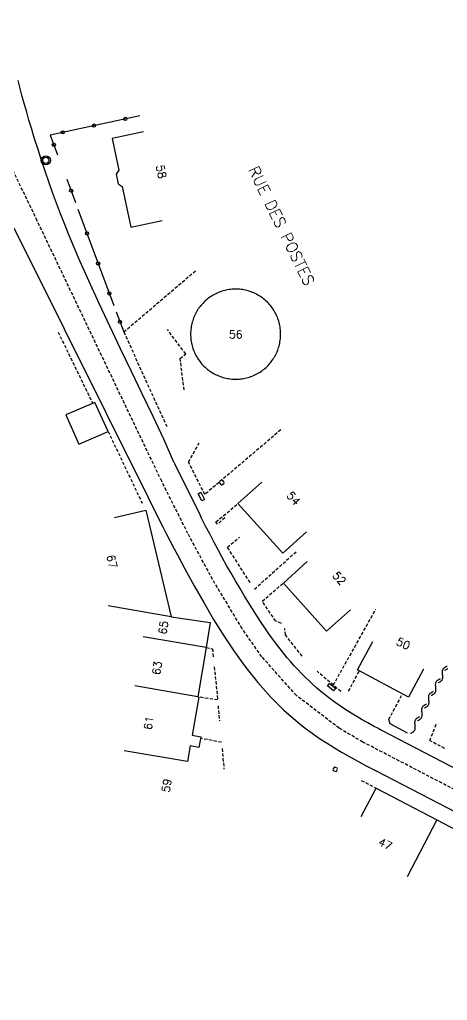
# Model space of a CAD drawing. Header units: millimetres. Extents: x 111999 to 113000, y 130000 to 131000.
# Drawn here: x 112233 to 112299.9, y 130718.6 to 130871.8 of the extents above; entities that cross this region are included whole.
import ezdxf
from ezdxf.enums import TextEntityAlignment as Align

# ---------------------------------------------------------------- set-up
doc = ezdxf.new("R2010")
doc.units = ezdxf.units.MM
doc.linetypes.add('DASHED', pattern=[0.75, 0.5, -0.25])
for name, color, linetype in [('W0001', 6, 'DASHED'), ('W0008', 7, 'CONTINUOUS'), ('W0100', 7, 'CONTINUOUS'), ('W0112', 1, 'DASHED'), ('W0310', 3, 'CONTINUOUS'), ('W0322', 7, 'CONTINUOUS'), ('W0420', 7, 'CONTINUOUS'), ('W0471', 7, 'CONTINUOUS'), ('W0989', 7, 'CONTINUOUS'), ('W0991', 7, 'CONTINUOUS'), ('W1102', 7, 'CONTINUOUS')]:
    doc.layers.add(name, color=color, linetype=linetype)
doc.styles.get("Standard").update_dxf_attribs({"font": 'romans.shx', "width": 0.85})

msp = doc.modelspace()

# ---------------------------------------------------------------- linework, layer by layer
at = {"layer": 'W0001'}
msp.add_lwpolyline([(112392.73, 130554.25), (112395.04, 130576.34), (112394.35, 130583.61), (112370.95, 130715.27), (112286.64, 130758.95), (112282.95, 130761.11), (112276.27, 130766.22), (112270.86, 130772.28), (112267.79, 130776.66), (112263.16, 130784.36), (112259.31, 130791.52), (112255.21, 130799.69), (112235.75, 130840.39), (112221.2, 130870.65), (112218.48, 130903.62), (112190.9, 130918.82)], dxfattribs=at)
at = {"layer": 'W0008'}
for points in [[(112312.51, 130748.88), (112289.6, 130760.77), (112289.56, 130760.79), (112289.52, 130760.81), (112289.48, 130760.84), (112289.44, 130760.86), (112289.4, 130760.88), (112289.35, 130760.9), (112289.31, 130760.92), (112289.27, 130760.95), (112289.23, 130760.97), (112289.19, 130760.99), (112289.19, 130760.99), (112288.3, 130761.45), (112287.42, 130761.93), (112286.55, 130762.42), (112285.7, 130762.93), (112284.84, 130763.45), (112283.99, 130763.98), (112283.16, 130764.54), (112282.34, 130765.11), (112281.54, 130765.7), (112280.75, 130766.31), (112280.11, 130766.84), (112279.48, 130767.38), (112278.85, 130767.93), (112278.24, 130768.5), (112277.65, 130769.08), (112277.06, 130769.66), (112276.48, 130770.27), (112275.92, 130770.88), (112275.37, 130771.5), (112274.83, 130772.13), (112274.83, 130772.13), (112274.09, 130773.04), (112273.37, 130773.96), (112272.66, 130774.89), (112271.98, 130775.84), (112271.31, 130776.8), (112270.66, 130777.77), (112270.02, 130778.76), (112269.4, 130779.74), (112268.78, 130780.73), (112268.17, 130781.73), (112267.45, 130782.94), (112266.74, 130784.14), (112266.05, 130785.34), (112265.36, 130786.55), (112264.68, 130787.77), (112264.01, 130789), (112263.35, 130790.23), (112262.71, 130791.46), (112262.07, 130792.7), (112261.45, 130793.95), (112261.45, 130793.95), (112261.42, 130794), (112261.4, 130794.05), (112261.38, 130794.09), (112261.35, 130794.14), (112261.33, 130794.19), (112261.3, 130794.23), (112261.28, 130794.28), (112261.26, 130794.34), (112261.23, 130794.38), (112261.21, 130794.43), (112257.34, 130802.23), (112257.32, 130802.27), (112257.3, 130802.32), (112257.28, 130802.37), (112257.26, 130802.41), (112257.24, 130802.46), (112257.22, 130802.51), (112257.2, 130802.55), (112257.17, 130802.61), (112257.16, 130802.66), (112257.13, 130802.7), (112257.13, 130802.7), (112255.52, 130806.27), (112253.87, 130809.81), (112252.18, 130813.34), (112250.48, 130816.87), (112248.78, 130820.39), (112247.09, 130823.91), (112245.42, 130827.45), (112243.8, 130831.01), (112242.22, 130834.59), (112240.7, 130838.2), (112240.05, 130839.84), (112239.4, 130841.48), (112238.77, 130843.14), (112238.16, 130844.8), (112237.56, 130846.47), (112236.98, 130848.14), (112236.42, 130849.82), (112235.88, 130851.51), (112235.34, 130853.2), (112234.83, 130854.89), (112234.83, 130854.89), (112234.46, 130856.12), (112234.1, 130857.36), (112233.76, 130858.59), (112233.41, 130859.83), (112233.08, 130861.07), (112232.76, 130862.32)], [(112232.09, 130839.3), (112239.95, 130823.49), (112253.08, 130797.16), (112253.09, 130797.12), (112253.11, 130797.09), (112253.12, 130797.06), (112253.14, 130797.03), (112253.16, 130797), (112253.17, 130796.97), (112253.19, 130796.94), (112253.2, 130796.91), (112253.22, 130796.87), (112253.23, 130796.84), (112253.78, 130795.75), (112254.33, 130794.66), (112254.88, 130793.58), (112255.43, 130792.49), (112255.98, 130791.41), (112256.55, 130790.34), (112257.11, 130789.26), (112257.68, 130788.18), (112258.26, 130787.1), (112258.84, 130786.02), (112258.84, 130786.02), (112260.28, 130783.37), (112261.77, 130780.73), (112263.3, 130778.12), (112264.91, 130775.55), (112266.59, 130773.03), (112268.36, 130770.6), (112270.23, 130768.27), (112272.2, 130766.04), (112274.3, 130763.95), (112276.54, 130761.99), (112277.62, 130761.14), (112278.74, 130760.32), (112279.88, 130759.53), (112281.05, 130758.77), (112282.23, 130758.04), (112283.43, 130757.33), (112284.64, 130756.63), (112285.86, 130755.96), (112287.09, 130755.3), (112288.32, 130754.66), (112288.36, 130754.64), (112288.41, 130754.62), (112288.45, 130754.59), (112288.49, 130754.57), (112288.53, 130754.55), (112288.58, 130754.52), (112288.62, 130754.5), (112288.66, 130754.48), (112288.71, 130754.45), (112288.75, 130754.43), (112309.65, 130743.6)], [(112293.66, 130760.34), (112290.91, 130761.8), (112290.7, 130762.48)]]:
    msp.add_lwpolyline(points, dxfattribs=at)
at = {"layer": 'W0100'}
for points in [[(112252.35, 130854.29), (112247.46, 130853.26), (112248.51, 130848.31), (112248.08, 130847.66), (112248.38, 130846.18), (112249.05, 130845.74), (112250.38, 130839.42), (112255.27, 130840.45)], [(112263.34, 130828.83), (112263.13, 130828.72), (112262.94, 130828.59), (112262.75, 130828.46), (112262.55, 130828.33), (112262.38, 130828.18), (112262.2, 130828.04), (112262.02, 130827.88), (112261.85, 130827.72), (112261.69, 130827.55), (112261.53, 130827.38), (112261.38, 130827.21), (112261.23, 130827.03), (112261.09, 130826.84), (112260.95, 130826.66), (112260.83, 130826.46), (112260.7, 130826.26), (112260.59, 130826.05), (112260.48, 130825.85), (112260.38, 130825.64), (112260.28, 130825.43), (112260.2, 130825.21), (112260.12, 130824.99), (112260.05, 130824.77), (112259.98, 130824.55), (112259.92, 130824.33), (112259.87, 130824.1), (112259.83, 130823.87), (112259.79, 130823.64), (112259.77, 130823.41), (112259.74, 130823.17), (112259.73, 130822.95), (112259.73, 130822.71), (112259.73, 130822.48), (112259.74, 130822.24), (112259.76, 130822.02), (112259.78, 130821.78), (112259.82, 130821.55), (112259.86, 130821.32), (112259.91, 130821.09), (112259.96, 130820.87), (112260.03, 130820.65), (112260.1, 130820.42), (112260.18, 130820.2), (112260.27, 130819.98), (112260.36, 130819.77), (112260.45, 130819.56), (112260.56, 130819.36), (112260.68, 130819.16), (112260.8, 130818.95), (112260.92, 130818.76), (112261.05, 130818.57), (112261.2, 130818.38), (112261.34, 130818.2), (112261.49, 130818.02), (112261.65, 130817.85), (112261.81, 130817.68), (112261.98, 130817.52), (112262.15, 130817.37), (112262.33, 130817.22), (112262.52, 130817.07), (112262.7, 130816.94), (112262.89, 130816.8), (112263.09, 130816.68), (112263.29, 130816.56), (112263.49, 130816.45), (112263.7, 130816.34), (112263.91, 130816.25), (112264.12, 130816.16), (112264.34, 130816.07), (112264.56, 130815.99), (112264.79, 130815.93), (112265.02, 130815.87), (112265.24, 130815.81), (112265.47, 130815.77), (112265.7, 130815.73), (112265.93, 130815.7), (112266.16, 130815.67), (112266.39, 130815.66), (112266.62, 130815.64), (112266.86, 130815.64), (112267.09, 130815.65), (112267.32, 130815.66), (112267.55, 130815.69), (112267.78, 130815.72), (112268.02, 130815.76), (112268.24, 130815.8), (112268.47, 130815.85), (112268.7, 130815.91), (112268.91, 130815.98), (112269.14, 130816.05), (112269.35, 130816.13), (112269.57, 130816.23), (112269.78, 130816.32), (112269.99, 130816.42), (112270.2, 130816.53), (112270.4, 130816.65), (112270.59, 130816.77), (112270.79, 130816.91), (112270.98, 130817.04), (112271.16, 130817.18), (112271.34, 130817.33), (112271.52, 130817.48), (112271.69, 130817.65), (112271.85, 130817.81), (112272.01, 130817.98), (112272.16, 130818.16), (112272.3, 130818.34), (112272.45, 130818.52), (112272.58, 130818.71), (112272.71, 130818.91), (112272.83, 130819.11), (112272.95, 130819.3), (112273.05, 130819.52), (112273.16, 130819.73), (112273.25, 130819.94), (112273.34, 130820.16), (112273.41, 130820.38), (112273.49, 130820.59), (112273.55, 130820.81), (112273.61, 130821.04), (112273.66, 130821.27), (112273.7, 130821.5), (112273.74, 130821.73), (112273.77, 130821.96), (112273.79, 130822.19), (112273.8, 130822.42), (112273.8, 130822.66), (112273.8, 130822.89), (112273.8, 130823.12), (112273.77, 130823.35), (112273.75, 130823.59), (112273.72, 130823.81), (112273.67, 130824.05), (112273.62, 130824.27), (112273.57, 130824.5), (112273.51, 130824.72), (112273.44, 130824.95), (112273.36, 130825.16), (112273.27, 130825.38), (112273.18, 130825.59), (112273.08, 130825.8), (112272.97, 130826.01), (112272.86, 130826.21), (112272.73, 130826.41), (112272.61, 130826.61), (112272.48, 130826.8), (112272.34, 130826.98), (112272.2, 130827.16), (112272.04, 130827.34), (112271.88, 130827.52), (112271.73, 130827.68), (112271.55, 130827.84), (112271.38, 130828), (112271.2, 130828.15), (112271.02, 130828.3), (112270.84, 130828.43), (112270.64, 130828.56), (112270.45, 130828.69), (112270.24, 130828.8), (112270.04, 130828.91), (112269.83, 130829.02), (112269.62, 130829.12), (112269.41, 130829.21), (112269.19, 130829.3), (112268.97, 130829.37), (112268.74, 130829.44), (112268.52, 130829.5), (112268.3, 130829.55), (112268.07, 130829.6), (112267.84, 130829.64), (112267.61, 130829.67), (112267.38, 130829.7), (112267.14, 130829.71), (112266.91, 130829.72), (112266.68, 130829.73), (112266.45, 130829.72), (112266.21, 130829.7), (112265.98, 130829.68), (112265.75, 130829.65), (112265.52, 130829.61), (112265.29, 130829.57), (112265.06, 130829.52), (112264.84, 130829.45), (112264.62, 130829.39), (112264.4, 130829.31), (112264.18, 130829.23), (112263.96, 130829.14), (112263.75, 130829.05), (112263.55, 130828.95), (112263.34, 130828.83)], [(112242.23, 130805.51), (112246.82, 130807.49), (112244.74, 130811.99), (112240.23, 130810.09), (112242.23, 130805.51)], [(112270.84, 130799.56), (112267.13, 130796.21), (112274.12, 130788.45), (112277.84, 130791.8)], [(112247.84, 130794.02), (112252.71, 130795.18), (112256.69, 130778.53), (112256.69, 130778.53), (112262.76, 130777.63), (112262.18, 130773.73), (112260.86, 130766.03), (112261, 130765.98), (112259.95, 130760.02), (112261.31, 130759.79), (112261.02, 130758.11), (112259.66, 130758.35), (112259.22, 130755.89), (112259.22, 130755.89)], [(112284.71, 130779.62), (112280.99, 130776.28), (112274.23, 130783.8), (112277.95, 130787.14)], [(112296.15, 130770.36), (112293.78, 130765.96), (112285.83, 130770.24), (112288.2, 130774.64)], [(112286.4, 130747.33), (112288.72, 130751.76), (112298.23, 130746.78), (112310.62, 130740.3), (112308.3, 130735.88)]]:
    msp.add_lwpolyline(points, dxfattribs=at)
at = {"layer": 'W0112'}
for points in [[(112249.28, 130823.04), (112260.7, 130832.76)], [(112258.71, 130813.97), (112258.71, 130813.97), (112258.09, 130818.9), (112258.97, 130819.59), (112256.09, 130823.41), (112256.09, 130823.41)], [(112239.01, 130823.01), (112244.42, 130811.86)], [(112249.28, 130823.04), (112256.05, 130808.1)], [(112246.82, 130807.49), (112252.15, 130796.29)], [(112273.82, 130807.73), (112264.17, 130799.53), (112261.95, 130797.63), (112259.4, 130802.7), (112261.08, 130805.7)], [(112265.02, 130799.48), (112264.62, 130799.93), (112264.17, 130799.53), (112264.58, 130799.08), (112265.02, 130799.48)], [(112265.07, 130793.98), (112263.94, 130793.02), (112263.69, 130793.34), (112267.13, 130796.21)], [(112269.04, 130783.88), (112265.48, 130789.4), (112267.38, 130790.97)], [(112269.71, 130782.84), (112276.4, 130788.85)], [(112273.95, 130777.49), (112273.03, 130777.86), (112270.93, 130780.95), (112274.23, 130783.8)], [(112282.04, 130767.86), (112288.68, 130779.69)], [(112277.16, 130772.37), (112274.55, 130775.69), (112274.46, 130776.7)], [(112262.18, 130773.73), (112263.16, 130773.52), (112263.27, 130772.27)], [(112263.43, 130770.69), (112263.95, 130765.53), (112263.95, 130765.53), (112261, 130765.98)], [(112283.23, 130766.86), (112279.5, 130770)], [(112284.41, 130766.9), (112286.12, 130770.08)], [(112290.7, 130762.48), (112292.84, 130766.46)], [(112264.01, 130764.62), (112264.24, 130762.29)], [(112299.47, 130757.95), (112297.12, 130759.17), (112298.15, 130761.78)], [(112264.56, 130758.92), (112261.27, 130759.52)], [(112264.66, 130757.92), (112264.94, 130754.72)], [(112281.93, 130754.56), (112282.46, 130754.29), (112282.74, 130754.82), (112282.2, 130755.1), (112281.93, 130754.56)], [(112286.41, 130752.95), (112288.72, 130751.76)]]:
    msp.add_lwpolyline(points, dxfattribs=at)
at = {"layer": 'W0310'}
for points in [[(112298.41, 130768.2), (112298.48, 130768.23), (112298.55, 130768.27), (112298.61, 130768.3), (112298.68, 130768.34), (112298.74, 130768.38), (112298.8, 130768.42), (112298.85, 130768.46), (112298.91, 130768.5), (112298.95, 130768.55), (112299, 130768.59), (112299.04, 130768.64), (112299.07, 130768.7), (112299.12, 130768.81), (112299.15, 130768.94), (112299.16, 130769.07), (112299.16, 130769.22), (112299.15, 130769.37), (112299.13, 130769.52), (112299.12, 130769.66), (112299.11, 130769.81), (112299.11, 130769.95), (112299.12, 130770.09), (112299.15, 130770.22), (112299.2, 130770.34), (112299.23, 130770.39), (112299.27, 130770.44), (112299.31, 130770.48), (112299.36, 130770.53), (112299.41, 130770.58), (112299.46, 130770.62), (112299.52, 130770.66), (112299.59, 130770.7), (112299.65, 130770.73), (112299.71, 130770.77), (112299.78, 130770.8), (112299.84, 130770.84)], [(112299.48, 130770.18), (112299.55, 130770.21), (112299.62, 130770.25), (112299.68, 130770.28), (112299.75, 130770.32), (112299.81, 130770.36), (112299.87, 130770.4), (112299.92, 130770.44)], [(112297.34, 130766.23), (112297.41, 130766.26), (112297.47, 130766.3), (112297.53, 130766.33), (112297.6, 130766.37), (112297.66, 130766.41), (112297.72, 130766.45), (112297.77, 130766.48), (112297.83, 130766.52), (112297.88, 130766.57), (112297.92, 130766.62), (112297.96, 130766.66), (112297.99, 130766.72), (112298.04, 130766.84), (112298.07, 130766.96), (112298.08, 130767.1), (112298.08, 130767.24), (112298.07, 130767.39), (112298.05, 130767.54), (112298.04, 130767.69), (112298.03, 130767.84), (112298.03, 130767.98), (112298.04, 130768.12), (112298.07, 130768.24), (112298.12, 130768.36), (112298.15, 130768.41), (112298.19, 130768.46), (112298.23, 130768.51), (112298.28, 130768.55), (112298.34, 130768.6), (112298.39, 130768.64), (112298.45, 130768.68), (112298.51, 130768.72), (112298.58, 130768.75), (112298.64, 130768.79), (112298.7, 130768.83), (112298.77, 130768.86)], [(112296.27, 130764.25), (112296.33, 130764.28), (112296.4, 130764.32), (112296.46, 130764.36), (112296.52, 130764.39), (112296.59, 130764.43), (112296.64, 130764.47), (112296.7, 130764.51), (112296.75, 130764.55), (112296.8, 130764.59), (112296.84, 130764.64), (112296.88, 130764.69), (112296.91, 130764.74), (112296.96, 130764.86), (112296.98, 130764.98), (112297, 130765.12), (112297, 130765.26), (112296.98, 130765.41), (112296.98, 130765.55), (112296.96, 130765.7), (112296.95, 130765.86), (112296.95, 130766), (112296.96, 130766.14), (112296.99, 130766.27), (112297.04, 130766.38), (112297.07, 130766.44), (112297.11, 130766.48), (112297.16, 130766.53), (112297.2, 130766.58), (112297.26, 130766.62), (112297.31, 130766.66), (112297.37, 130766.7), (112297.43, 130766.74), (112297.5, 130766.77), (112297.56, 130766.81), (112297.62, 130766.85), (112297.7, 130766.88)], [(112295.19, 130762.27), (112295.26, 130762.3), (112295.32, 130762.34), (112295.38, 130762.38), (112295.45, 130762.41), (112295.52, 130762.45), (112295.57, 130762.49), (112295.62, 130762.53), (112295.68, 130762.57), (112295.73, 130762.62), (112295.77, 130762.66), (112295.81, 130762.71), (112295.84, 130762.77), (112295.89, 130762.88), (112295.92, 130763.01), (112295.93, 130763.14), (112295.93, 130763.29), (112295.92, 130763.44), (112295.91, 130763.59), (112295.89, 130763.73), (112295.88, 130763.88), (112295.88, 130764.02), (112295.89, 130764.16), (112295.92, 130764.29), (112295.97, 130764.41), (112296, 130764.46), (112296.04, 130764.51), (112296.09, 130764.55), (112296.13, 130764.6), (112296.18, 130764.65), (112296.23, 130764.69), (112296.3, 130764.73), (112296.36, 130764.77), (112296.42, 130764.8), (112296.48, 130764.84), (112296.55, 130764.88), (112296.62, 130764.91)], [(112294.11, 130760.3), (112294.18, 130760.33), (112294.24, 130760.37), (112294.3, 130760.4), (112294.38, 130760.44), (112294.44, 130760.48), (112294.49, 130760.52), (112294.55, 130760.55), (112294.6, 130760.59), (112294.65, 130760.64), (112294.7, 130760.69), (112294.73, 130760.73), (112294.77, 130760.79), (112294.81, 130760.91), (112294.84, 130761.03), (112294.85, 130761.17), (112294.85, 130761.31), (112294.84, 130761.46), (112294.83, 130761.61), (112294.81, 130761.76), (112294.8, 130761.91), (112294.8, 130762.05), (112294.81, 130762.19), (112294.84, 130762.31), (112294.89, 130762.43), (112294.92, 130762.48), (112294.96, 130762.53), (112295.01, 130762.58), (112295.05, 130762.62), (112295.11, 130762.67), (112295.16, 130762.71), (112295.22, 130762.75), (112295.28, 130762.79), (112295.35, 130762.82), (112295.41, 130762.86), (112295.48, 130762.9), (112295.55, 130762.93)]]:
    msp.add_lwpolyline(points, dxfattribs=at)
at = {"layer": 'W0322'}
for points in [[(112251.79, 130856.81), (112237.78, 130853.8), (112238.94, 130850.71)], [(112240.36, 130846.92), (112241.72, 130843.27)], [(112242.12, 130842.2), (112247.72, 130827.18)], [(112248.09, 130826.16), (112249.28, 130823.04)]]:
    msp.add_lwpolyline(points, dxfattribs=at)
for centre, radius in [((112244.62, 130855.27), 0.252), ((112249.52, 130856.32), 0.251), ((112239.73, 130854.22), 0.252), ((112238.36, 130852.26), 0.251), ((112241.04, 130845.1), 0.252), ((112243.53, 130838.42), 0.251), ((112245.27, 130833.73), 0.252), ((112247.02, 130829.05), 0.252), ((112248.69, 130824.6), 0.252)]:
    msp.add_circle(centre, radius, dxfattribs=at)
at = {"layer": 'W0420'}
for radius in [0.716, 0.48]:
    msp.add_circle((112237.09, 130849.84), radius, dxfattribs=at)
at = {"layer": 'W0471'}
for points in [[(112261.92, 130796.87), (112261.48, 130796.64), (112260.9, 130797.75), (112261.34, 130797.98), (112261.92, 130796.87)], [(112281.13, 130767.73), (112281.45, 130768.12), (112282.41, 130767.31), (112282.09, 130766.94), (112281.13, 130767.73)]]:
    msp.add_lwpolyline(points, dxfattribs=at)
at = {"layer": 'W1102'}
for points in [[(112256.69, 130778.53), (112246.84, 130780.22)], [(112262.18, 130773.73), (112252.33, 130775.41)], [(112260.86, 130766.03), (112251.01, 130767.72)], [(112259.22, 130755.89), (112249.36, 130757.58)], [(112298.23, 130746.78), (112293.59, 130737.91)]]:
    msp.add_lwpolyline(points, dxfattribs=at)

# ---------------------------------------------------------------- texts
at = {"layer": 'W0989'}
msp.add_text('RUE DES POSTES', height=1.75, rotation=296, dxfattribs=at).set_placement((112273.94, 130839.62), align=Align.MIDDLE)
at = {"layer": 'W0991'}
for s, rotation, p in [('58', 282, (112255.13, 130848.06)), ('54', 312, (112275.82, 130797.02)), ('67', 283, (112247.43, 130787.16)), ('52', 312, (112282.98, 130784.55)), ('65', 81, (112255.46, 130776.83)), ('50', 335, (112292.98, 130774.33)), ('63', 81, (112254.48, 130770.52)), ('61', 81, (112253.18, 130761.93)), ('59', 81, (112255.97, 130752.16)), ('47', 335, (112290.15, 130743.02))]:
    msp.add_text(s, height=1.25, rotation=rotation, dxfattribs=at).set_placement(p, align=Align.MIDDLE)
msp.add_text('56', height=1.25, dxfattribs=at).set_placement((112266.79, 130822.65), align=Align.MIDDLE)

doc.saveas('drawing.dxf')
